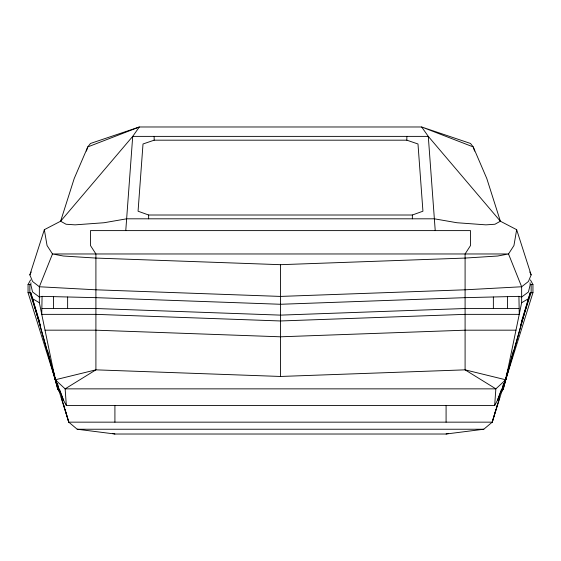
<?xml version="1.0" encoding="UTF-8"?>
<svg xmlns="http://www.w3.org/2000/svg" width="561" height="561" viewBox="0 0 561 561"><rect width="100%" height="100%" fill="white"/><g stroke="black" fill="none" stroke-linecap="round" stroke-linejoin="round"><path stroke-width="0.84" d="M54.298 375.954L57.909 389.734L47.762 351.186M42.068 296.362L41.752 314.356L95.91 314.356L280.5 320.969L465.09 314.356L519.248 314.356L518.932 296.362L465.09 297.66L280.5 304.272L95.91 297.66L42.068 296.362L39.354 297.05L32.566 291.979L30.764 284.532L30.967 282.814M44.34 229.68L47.054 245.543L52.482 253.965L39.354 286.762L39.354 302.744L55.287 379.783L63.596 400.379L66.338 405.505L494.662 405.505L495.861 388.857L505.713 379.783L521.646 302.744L521.646 286.762L508.518 253.965L513.946 245.543L516.66 229.68L500.377 221.216L428.288 136.379L421.655 126.982L139.345 126.982L90.482 143.462L87.768 146.926L74.199 178.545L60.623 221.216L44.34 229.68L29.852 274.876L32.566 281.489L39.354 286.762L95.91 289.806L280.5 296.418L465.09 289.806L521.646 286.762L528.434 281.489L531.148 274.876L516.66 229.68M125.769 230.613L132.712 136.379L139.345 126.982L87.768 146.926L86.415 151.077M530.033 282.814L530.236 284.532L528.434 291.979L521.646 297.05L518.932 296.362M513.238 351.186L503.091 389.734L506.702 375.954M30.553 279.953L28.05 284.532L28.05 292.674L30.764 292.674L53.716 373.808L68.765 422.153L77.201 429.235L114.914 434.018L446.086 434.018L483.799 429.235L492.235 422.153L507.284 373.808L530.236 292.674L532.95 292.674L532.95 284.532L530.447 279.953M526.688 305.289L504.949 382.665L501.401 392.504M61.261 397.265L68.765 422.153L492.235 422.153L495.784 409.775M496.254 408.12L496.962 405.645M492.235 422.153L499.739 397.265M501.239 392.293L501.99 389.804M506.246 375.695L508.245 369.061M521.442 321.734L530.236 292.674M532.95 292.674L505.777 379.538L501.253 392.56M520.356 325.885L531.148 292.674L531.148 284.532M494.662 405.505L497.404 400.379L501.59 389.103M502.495 386.69L503.687 383.472M505.784 377.834L507.284 373.808M497.404 400.379L505.713 379.783L465.09 369.846L280.5 376.459L95.91 369.846L55.287 379.783L65.139 388.857L495.861 388.857L465.09 369.846L465.09 253.965L470.518 245.543L470.518 230.613L90.482 230.613L90.482 245.543L95.91 253.965L95.91 369.846L65.139 388.857L66.338 405.505M29.852 274.876L31.206 271.987M521.646 302.744L528.434 298.662M412.356 215.01L422.938 211.209L417.987 143.981L406.844 140.18L154.156 140.18L143.013 143.981L138.062 211.209L148.644 215.01L412.356 215.01L412.356 218.811M446.086 434.018L448.604 433.373M280.5 264.687L465.09 258.074L497.663 256.019L508.518 253.965L52.482 253.965L63.337 256.019L95.91 258.074L280.5 264.687L280.5 376.459M28.05 284.532L30.764 284.532M530.236 284.532L532.95 284.532M42.068 308.515L95.91 308.515L280.5 315.128L465.09 308.515L518.932 308.515M515.973 330.17L465.09 330.191L280.5 336.803L95.91 330.191L45.027 330.17M77.201 429.235L483.799 429.235M112.396 433.373L114.914 434.018M32.566 298.662L39.354 302.744M529.794 271.987L531.148 274.876M53.716 373.808L55.216 377.834M57.313 383.472L58.505 386.69M59.41 389.103L63.596 400.379M59.599 392.504L56.051 382.665L34.312 305.289M59.747 392.56L55.223 379.538L28.05 292.674M474.585 151.077L473.232 146.926L470.518 143.462L421.655 126.982L473.232 146.926L486.801 178.545L500.377 221.216L494.949 224.246L485.91 224.849L456.942 222.738L434.361 218.811L126.639 218.811L104.058 222.738L75.09 224.849L66.051 224.246L60.623 221.216L132.712 136.379L428.288 136.379L435.231 230.613M40.644 325.885L29.852 292.674L29.852 284.532M30.764 292.674L39.572 321.79M52.755 369.061L54.754 375.695M59.01 389.804L59.761 392.293M64.038 405.645L64.746 408.12M65.216 409.775L68.765 422.153M507.509 296.685L507.509 308.515M493.364 297.007L493.364 308.515M446.086 405.505L446.086 422.153M406.844 136.379L406.844 140.18M154.156 136.379L154.156 140.18M148.644 215.01L148.644 218.811M114.914 405.505L114.914 422.153M67.636 297.007L67.636 308.515M53.491 296.685L53.491 308.515"/></g></svg>
